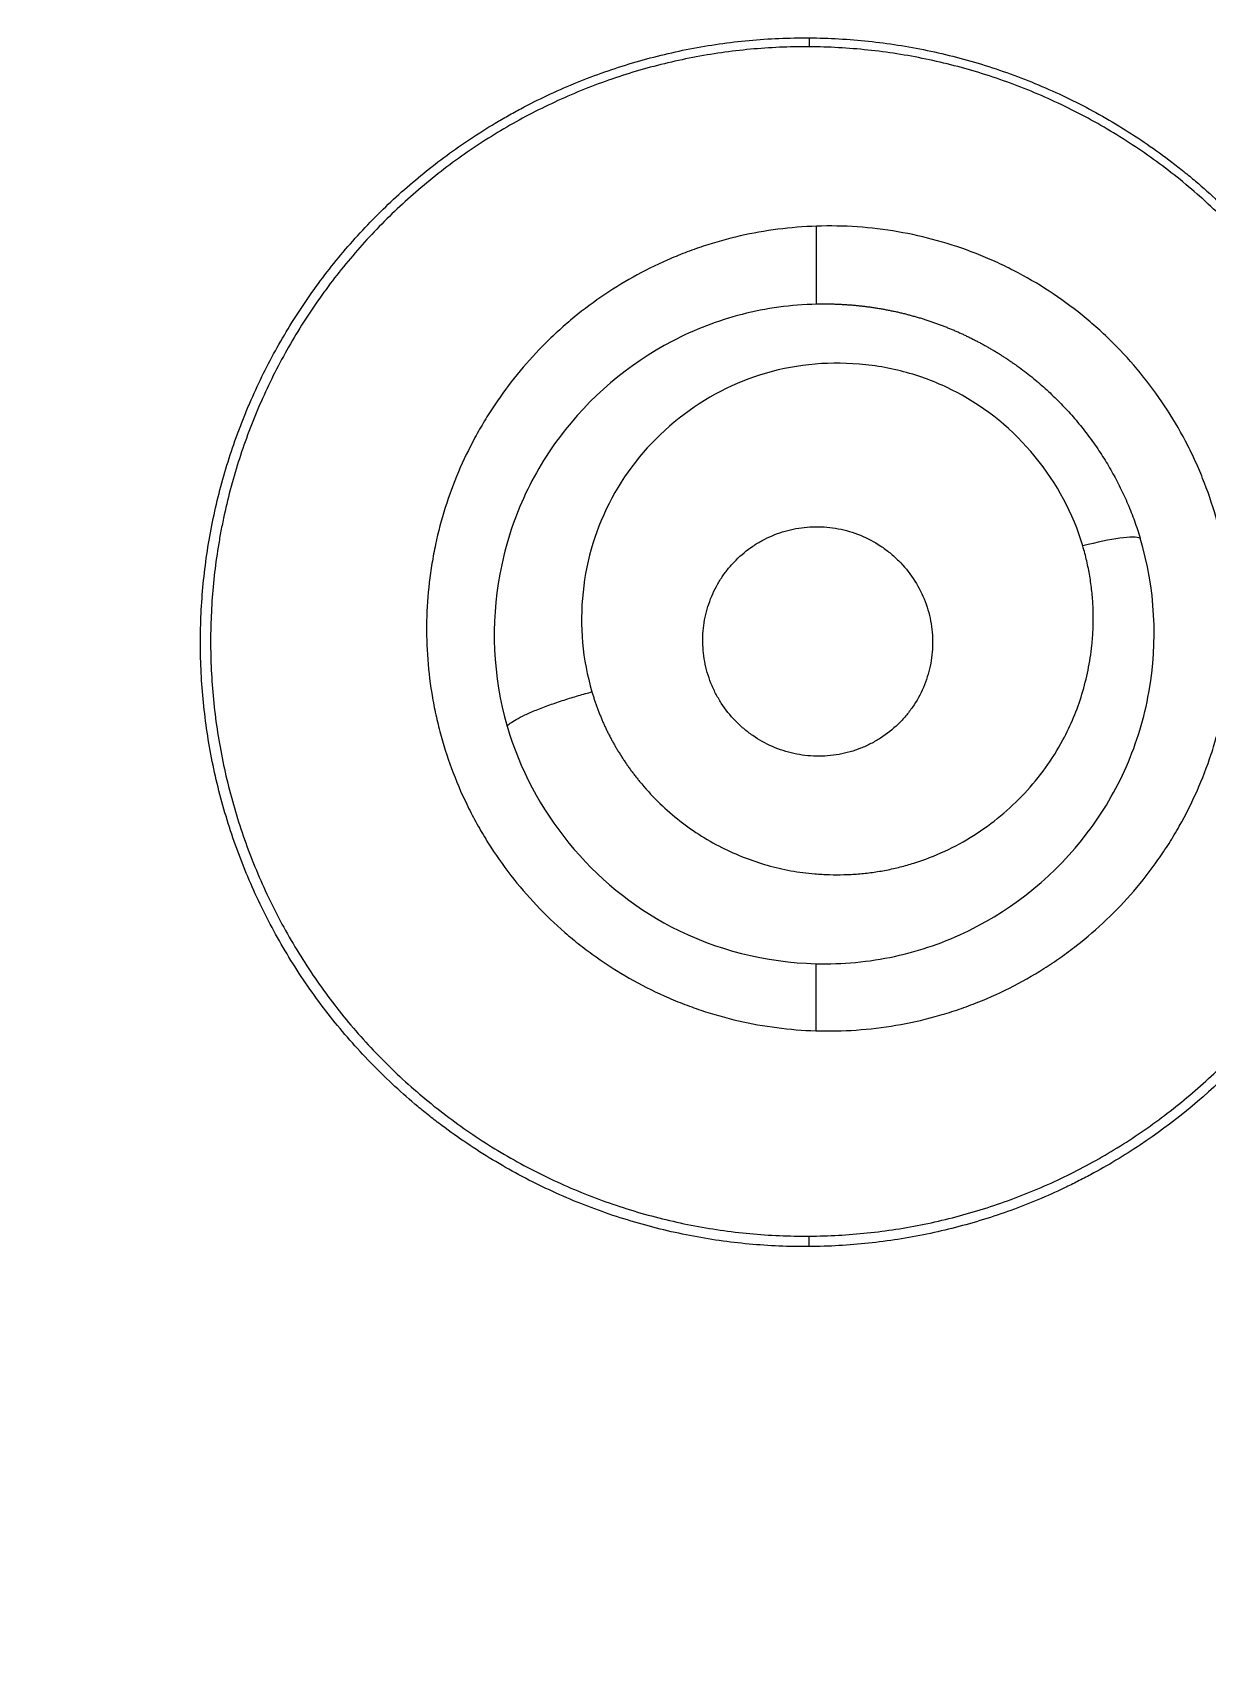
# Model space of a CAD drawing. Extents: x 541 to 1062, y 0 to 382.
# Drawn here: x 915.92 to 920.56, y 298.83 to 305.25 of the extents above; entities that cross this region are included whole.
import ezdxf

# ---------------------------------------------------------------- set-up
doc = ezdxf.new("R2010")
doc.units = 0
doc.header["$LTSCALE"] = 10
doc.header["$MEASUREMENT"] = 0
doc.header["$PDMODE"] = 3
doc.header["$PDSIZE"] = -10
doc.layers.get('0').update_dxf_attribs({"linetype": 'CONTINUOUS'})
doc.layers.get('DEFPOINTS').update_dxf_attribs({"linetype": 'CONTINUOUS'})
doc.layers.add('1', color=7, linetype='CONTINUOUS')
doc.styles.add('Daelim Dimension', font='')
doc.styles.get('Daelim Dimension').set_extended_font_data('NanumGothic')
doc.dimstyles.new('DEFAULT', dxfattribs={"dimscale": 2, "dimtxt": 2, "dimasz": 2, "dimexe": 0, "dimexo": 2, "dimgap": 1, "dimtad": 1, "dimdec": 1, "dimzin": 9, "dimdsep": 46, "dimtxsty": 'Daelim Dimension', "dimcen": 0.5, "dimclrd": 252, "dimclre": 252, "dimclrt": 3, "dimadec": 1, "dimazin": 0, "dimtfac": 1, "dimtdec": 1, "dimtix": 1, "dimtmove": 0, "dimatfit": 3, "dimfxl": 1, "dimtolj": 1, "dimtzin": 1, "dimlwd": 9, "dimlwe": 9, "dimarcsym": 0})

# ---------------------------------------------------------------- blocks, each defined once
blk = doc.blocks.new('*D10')
at = {"color": 5, "linetype": 'ByBlock', "lineweight": 9, "ltscale": 0.5, "transparency": 16777216}
for p, q in [((845.7003, 280.0728), (845.7003, 341.2206)), ((849.7003, 341.2206), (941.7003, 341.2206)), ((945.7003, 280.0745), (945.7003, 341.2206))]:
    blk.add_line(p, q, dxfattribs=at)
at = {"color": 5, "ltscale": 0.5, "transparency": 16777216}
for points in [[(849.7003, 341.8873), (849.7003, 340.5539), (845.7003, 341.2206)], [(941.7003, 341.8873), (941.7003, 340.5539), (945.7003, 341.2206)]]:
    blk.add_solid(points, dxfattribs=at)
at = {"layer": 'DEFPOINTS', "color": 0, "ltscale": 0.5, "transparency": 16777216}
for p in [(945.7003, 341.2206), (845.7003, 276.0728), (945.7003, 276.0745)]:
    blk.add_point(p, dxfattribs=at)
at = {"color": 7, "ltscale": 0.5, "transparency": 16777216, "insert": (895.7003, 346.2206), "char_height": 6, "attachment_point": 5, "style": 'Daelim Dimension'}
blk.add_mtext('\\A1;%%C100', dxfattribs=at)

msp = doc.modelspace()

# ---------------------------------------------------------------- linework, layer by layer
at = {"layer": '1', "color": 7, "linetype": 'Continuous', "lineweight": 13}
for p, q in [((918.9904, 305.2333), (918.9904, 305.1982)), ((919.0196, 304.1825), (919.0199, 304.4898)), ((919.0169, 301.5756), (919.0166, 301.3121)), ((918.9904, 300.4598), (918.9904, 300.501))]:
    msp.add_line(p, q, dxfattribs=at)
at = {"layer": '1', "color": 7, "linetype": 'Continuous', "lineweight": 18}
for radius, start, end in [(45.3527, 272.37375, 90), (41.78, 282.53337, 97.46663), (41.2, 272.64772, 90)]:
    msp.add_arc((895.7003, 276.0745), radius, start, end, dxfattribs=at)
at = {"layer": '1', "color": 7, "linetype": 'Continuous', "lineweight": 13}
for radius, start, end in [(26.1892, 270, 90), (25.8133, 0, 90), (24.8272, 0, 180)]:
    msp.add_arc((895.7003, 276.0745), radius, start, end, dxfattribs=at)
msp.add_ellipse((920.0171, 303.1665), major_axis=(0.2877, 0.0852), ratio=0.145294, start_param=0.176647, end_param=1.338738, dxfattribs=at)
at = {"layer": '1', "color": 7, "linetype": 'Continuous', "lineweight": 18}
for points, weights in [([(945.7003, 276.0745), (945.7003, 307.3351), (922.9618, 326.0745), (895.7003, 326.0745)], [0.718695432068, 0.639202599743, 0.732970789054, 1]), ([(928.1535, 243.6212), (962.1214, 277.5891), (943.7381, 321.9703), (895.7003, 321.9703)], [1, 0.588455621576, 0.588455621576, 1])]:
    msp.add_rational_spline(points, weights, degree=3, dxfattribs=at)
at = {"layer": '1', "color": 7, "linetype": 'Continuous', "lineweight": 13}
for points, knots in [([(895.7003, 318.4396), (898.4731, 318.4396), (901.2458, 318.1665), (906.6848, 317.0846), (909.351, 316.2759), (914.4744, 314.1537), (916.9316, 312.8403), (921.5426, 309.7593), (923.6963, 307.9918), (927.6176, 304.0705), (929.3851, 301.9168), (932.4661, 297.3058), (933.7795, 294.8486), (935.9017, 289.7252), (936.7104, 287.059), (937.7923, 281.62), (938.0654, 278.8473), (938.0654, 276.0745)], [0, 0, 0, 0, 0.125, 0.125, 0.25, 0.25, 0.375, 0.375, 0.5, 0.5, 0.625, 0.625, 0.75, 0.75, 0.875, 0.875, 1, 1, 1, 1]), ([(919.0196, 304.1815), (918.9201, 304.1793), (918.8212, 304.1659), (918.63, 304.1169), (918.5377, 304.0812), (918.2762, 303.9442), (918.0839, 303.7809), (917.9475, 303.575), (917.8979, 303.4896), (917.8755, 303.4454), (917.8163, 303.3092), (917.7289, 303.0224), (917.7406, 302.713), (917.7979, 302.515)], [0, 0, 0, 0, 0.125, 0.125, 0.25, 0.25, 0.5, 0.5625, 0.5625, 0.625, 0.625, 0.75, 1, 1, 1, 1]), ([(919.0196, 304.1825), (919.0253, 304.1826), (919.0367, 304.1828), (919.0538, 304.1829), (919.0708, 304.1827), (919.0877, 304.1824), (919.1047, 304.1818), (919.1215, 304.181), (919.1384, 304.18), (919.1551, 304.1788), (919.1718, 304.1773), (919.1885, 304.1757), (919.2051, 304.1738), (919.2216, 304.1717), (919.238, 304.1695), (919.2544, 304.167), (919.2707, 304.1643), (919.2869, 304.1615), (919.303, 304.1584), (919.3191, 304.1551), (919.335, 304.1517), (919.3509, 304.148), (919.3667, 304.1442), (919.3824, 304.1402), (919.398, 304.136), (919.4135, 304.1316), (919.4289, 304.1271), (919.4443, 304.1223), (919.4595, 304.1174), (919.4746, 304.1123), (919.4896, 304.1071), (919.5045, 304.1017), (919.5193, 304.0961), (919.534, 304.0903), (919.5485, 304.0844), (919.563, 304.0784), (919.5773, 304.0722), (919.5915, 304.0658), (919.6056, 304.0593), (919.6196, 304.0526), (919.6335, 304.0458), (919.6472, 304.0388), (919.6608, 304.0317), (919.6743, 304.0245), (919.6877, 304.0171), (919.7009, 304.0096), (919.714, 304.002), (919.727, 303.9942), (919.7398, 303.9863), (919.7526, 303.9783), (919.7651, 303.9702), (919.7776, 303.9619), (919.7899, 303.9535), (919.8021, 303.945), (919.8196, 303.9326), (919.8422, 303.9158), (919.8696, 303.8942), (919.8964, 303.8719), (919.9228, 303.8489), (919.9485, 303.8251), (919.9736, 303.8006), (919.998, 303.7754), (920.0218, 303.7495), (920.045, 303.723), (920.0674, 303.6958), (920.0891, 303.6679), (920.1101, 303.6395), (920.1304, 303.6104), (920.1498, 303.5808), (920.1685, 303.5506), (920.1863, 303.5199), (920.2034, 303.4887), (920.2196, 303.457), (920.2349, 303.4248), (920.2494, 303.3921), (920.263, 303.3591), (920.2756, 303.3256), (920.2874, 303.2918), (920.2945, 303.269), (920.2981, 303.2576)], [0, 0, 0, 0, 0.010161, 0.020295, 0.030401, 0.040479, 0.05053, 0.060552, 0.070547, 0.080514, 0.090454, 0.100365, 0.110248, 0.120104, 0.129932, 0.139731, 0.149503, 0.159247, 0.168963, 0.178651, 0.18831, 0.197942, 0.207546, 0.217121, 0.226669, 0.236188, 0.24568, 0.255143, 0.264578, 0.273985, 0.283364, 0.292714, 0.302037, 0.311332, 0.320598, 0.329836, 0.339046, 0.348228, 0.357382, 0.366507, 0.375605, 0.384674, 0.393715, 0.402728, 0.411713, 0.42067, 0.429598, 0.438499, 0.447372, 0.456216, 0.465033, 0.473821, 0.482581, 0.491314, 0.500018, 0.520486, 0.540985, 0.561515, 0.582076, 0.602668, 0.623291, 0.643946, 0.664633, 0.685351, 0.706101, 0.726883, 0.747697, 0.768543, 0.789422, 0.810332, 0.831276, 0.852252, 0.87326, 0.894301, 0.915375, 0.936482, 0.957622, 0.978794, 1, 1, 1, 1]), ([(897.61, 303.404), (897.8586, 303.3887), (898.1069, 303.3706), (898.6028, 303.3271), (898.8504, 303.3016), (899.5917, 303.2121), (900.0841, 303.1356), (901.0639, 302.9545), (901.5514, 302.8499), (902.5202, 302.6167), (903.0016, 302.4881), (903.9567, 302.2051), (904.4304, 302.0506), (905.3686, 301.7157), (905.833, 301.5353), (907.2106, 300.9561), (908.1078, 300.5196), (909.414, 299.7937), (909.8428, 299.5399), (910.6858, 299.0092), (911.1001, 298.7323), (911.9129, 298.1565), (912.3114, 297.8575), (913.092, 297.2387), (913.4741, 296.9188), (914.2207, 296.2591), (914.5851, 295.9193), (915.1171, 295.3947), (915.292, 295.2174), (915.6362, 294.8575), (915.8056, 294.675), (916.1387, 294.3047), (916.3024, 294.117), (916.6243, 293.737), (916.7824, 293.5447), (917.0937, 293.156), (917.2469, 292.9597), (917.5516, 292.5657), (917.7029, 292.368), (917.8535, 292.1698)], [0, 0, 0, 0, 0.03125, 0.03125, 0.0625, 0.0625, 0.125, 0.125, 0.1875, 0.1875, 0.25, 0.25, 0.3125, 0.3125, 0.375, 0.375, 0.5, 0.5, 0.5625, 0.5625, 0.625, 0.625, 0.6875, 0.6875, 0.75, 0.75, 0.8125, 0.8125, 0.84375, 0.84375, 0.875, 0.875, 0.90625, 0.90625, 0.9375, 0.9375, 0.96875, 0.96875, 1, 1, 1, 1]), ([(919.0169, 301.5771), (919.1219, 301.5744), (919.2268, 301.584), (919.3792, 301.6168), (919.4292, 301.6309), (919.5268, 301.6649), (919.7646, 301.7645), (920.0062, 301.9643), (920.1484, 302.1761), (920.2002, 302.2641), (920.2234, 302.3097), (920.2847, 302.4499), (920.3736, 302.7444), (920.3581, 303.0589), (920.2981, 303.2576)], [0, 0, 0, 0, 0.125, 0.125, 0.1875, 0.1875, 0.25, 0.5, 0.5625, 0.5625, 0.625, 0.625, 0.75, 1, 1, 1, 1]), ([(917.7979, 302.515), (917.8002, 302.5184), (917.8042, 302.5223), (917.8158, 302.5312), (917.8236, 302.5362), (917.843, 302.5472), (917.8546, 302.5531), (917.8815, 302.5656), (917.8967, 302.5722), (917.9297, 302.5856), (917.9475, 302.5923), (917.9844, 302.6056), (918.0035, 302.6121), (918.0418, 302.6245), (918.0609, 302.6303), (918.098, 302.6411), (918.116, 302.6461), (918.133, 302.6506)], [0, 0, 0, 0, 0.125, 0.125, 0.25, 0.25, 0.375, 0.375, 0.5, 0.5, 0.625, 0.625, 0.75, 0.75, 0.875, 0.875, 1, 1, 1, 1]), ([(917.7979, 302.515), (917.8954, 302.1784), (918.1357, 301.8851), (918.6222, 301.6309), (918.8197, 301.5823), (919.0169, 301.5771)], [0, 0, 0, 0, 0.636726, 0.636726, 1, 1, 1, 1])]:
    msp.add_open_spline(points, degree=3, knots=knots, dxfattribs=at)
at = {"layer": '1', "color": 7, "linetype": 'Continuous', "lineweight": 18}
for points, knots in [([(896.2016, 316.8972), (897.7837, 316.8673), (899.3634, 316.7452), (902.4968, 316.3184), (904.0504, 316.0137), (907.1104, 315.2263), (908.6168, 314.7435), (911.5622, 313.6068), (913.0012, 312.9528), (915.7921, 311.4828), (917.1442, 310.6668), (919.7432, 308.884), (920.9902, 307.9173), (923.3624, 305.8465), (924.4876, 304.7424), (926.6014, 302.4122), (927.5898, 301.1861), (928.5034, 299.9073)], [0, 0, 0, 0, 0.125, 0.125, 0.25, 0.25, 0.375, 0.375, 0.5, 0.5, 0.625, 0.625, 0.75, 0.75, 0.875, 0.875, 1, 1, 1, 1]), ([(896.199, 316.7363), (899.3628, 316.6924), (902.5336, 316.2697), (908.6069, 314.7336), (911.5332, 313.6238), (917.1567, 310.695), (919.7456, 308.9309), (923.2982, 305.8564), (924.429, 304.7576), (926.0354, 303.0045), (926.5543, 302.4062), (927.3098, 301.4892), (927.5576, 301.1802), (928.0402, 300.5512), (928.2822, 300.2362), (928.5032, 299.9072)], [0, 0, 0, 0, 0.25, 0.25, 0.5, 0.5, 0.75, 0.75, 0.875, 0.875, 0.9375, 0.9375, 0.96875, 0.96875, 1, 1, 1, 1]), ([(918.9904, 300.4598), (918.9109, 300.4592), (918.7529, 300.466), (918.5967, 300.4883), (918.4414, 300.5184), (918.3642, 300.5374), (918.249, 300.572), (918.2106, 300.5845), (918.135, 300.6115), (918.0976, 300.6259), (917.9868, 300.6717), (917.8426, 300.7401), (917.7056, 300.8227), (917.6056, 300.8901), (917.5728, 300.9135), (917.5242, 300.95), (917.5081, 300.9624), (917.4764, 300.9875), (917.3981, 301.0511), (917.2656, 301.1735), (917.1596, 301.2932), (917.0845, 301.387), (917.0602, 301.419), (917.0132, 301.4844), (916.9903, 301.5178), (916.9248, 301.6192), (916.885, 301.6884), (916.8126, 301.83), (916.78, 301.9023), (916.7366, 302.013), (916.7231, 302.0503), (916.6978, 302.1257), (916.6861, 302.1638), (916.6538, 302.2791), (916.6363, 302.3562), (916.6091, 302.5111), (916.5897, 302.6664), (916.5856, 302.8228), (916.5883, 302.9405), (916.5901, 302.9798), (916.5958, 303.0579), (916.5996, 303.0967), (916.6137, 303.2124), (916.6399, 303.3648), (916.6805, 303.5135), (916.7164, 303.6236), (916.7293, 303.6601), (916.75, 303.7144), (916.7572, 303.7325), (916.7719, 303.7684), (916.8096, 303.8575), (916.8865, 304.0121), (917.0077, 304.2066), (917.1008, 304.3284), (917.1755, 304.4167), (917.2012, 304.4457), (917.2537, 304.502), (917.2806, 304.5295), (917.3629, 304.6097), (917.4773, 304.7109), (917.6011, 304.8008), (917.6974, 304.864), (917.7465, 304.8945), (917.7969, 304.9233), (917.8308, 304.9422), (917.848, 304.9514), (917.9339, 304.9965), (918.0741, 305.0615), (918.2923, 305.138), (918.443, 305.175), (918.558, 305.1973), (918.5967, 305.2038), (918.6748, 305.215), (918.714, 305.2196), (918.8319, 305.2305), (918.9109, 305.2339), (918.9904, 305.2333)], [0, 0, 0, 0, 0.03125, 0.0625, 0.0625, 0.09375, 0.09375, 0.109375, 0.109375, 0.125, 0.125, 0.15625, 0.1875, 0.1875, 0.203125, 0.203125, 0.210938, 0.210938, 0.21875, 0.25, 0.28125, 0.28125, 0.296875, 0.296875, 0.3125, 0.3125, 0.34375, 0.34375, 0.375, 0.375, 0.390625, 0.390625, 0.40625, 0.40625, 0.4375, 0.4375, 0.46875, 0.5, 0.5, 0.515625, 0.515625, 0.53125, 0.53125, 0.5625, 0.59375, 0.59375, 0.609375, 0.609375, 0.617188, 0.617188, 0.625, 0.65625, 0.6875, 0.71875, 0.71875, 0.734375, 0.734375, 0.75, 0.75, 0.78125, 0.8125, 0.8125, 0.828125, 0.835938, 0.835938, 0.84375, 0.84375, 0.875, 0.90625, 0.9375, 0.9375, 0.953125, 0.953125, 0.96875, 0.96875, 1, 1, 1, 1]), ([(918.9904, 305.1982), (918.9123, 305.1987), (918.835, 305.1953), (918.6818, 305.1811), (918.5303, 305.1594), (918.3816, 305.1232), (918.2713, 305.0905), (918.2347, 305.0787), (918.1619, 305.0531), (918.126, 305.0395), (918.0197, 304.9963), (917.8818, 304.9322), (917.7513, 304.8553), (917.6562, 304.793), (917.6249, 304.7714), (917.5634, 304.7266), (917.533, 304.7034), (917.4436, 304.6315), (917.3301, 304.5306), (917.1762, 304.3647), (917.0845, 304.2445), (917.0198, 304.1507), (916.999, 304.1188), (916.9587, 304.0538), (916.9394, 304.0208), (916.8841, 303.921), (916.8172, 303.785), (916.737, 303.5725), (916.6972, 303.4252), (916.6767, 303.3312), (916.6728, 303.3123), (916.6655, 303.2745), (916.6553, 303.2177), (916.6472, 303.1607), (916.6339, 303.0467), (916.6236, 302.8943), (916.6281, 302.7409), (916.6372, 302.6256), (916.6412, 302.587), (916.6512, 302.5099), (916.6572, 302.4712), (916.6779, 302.3563), (916.713, 302.2052), (916.7627, 302.0585), (916.8198, 301.9141), (916.852, 301.843), (916.9061, 301.738), (916.9252, 301.7033), (916.9647, 301.6353), (916.9853, 301.6019), (917.0493, 301.5034), (917.1409, 301.3769), (917.2449, 301.2597), (917.3277, 301.1755), (917.3561, 301.148), (917.4145, 301.0943), (917.4443, 301.0682), (917.5353, 300.9926), (917.6609, 300.8986), (917.7948, 300.8177), (917.8984, 300.7621), (917.9335, 300.7443), (918.0047, 300.7106), (918.0409, 300.6945), (918.1502, 300.6493), (918.2976, 300.5968), (918.5239, 300.5408), (918.6782, 300.5185), (918.8341, 300.5039), (918.9123, 300.5005), (918.9904, 300.501)], [0, 0, 0, 0, 0.03125, 0.03125, 0.0625, 0.09375, 0.09375, 0.109375, 0.109375, 0.125, 0.125, 0.15625, 0.1875, 0.1875, 0.203125, 0.203125, 0.21875, 0.21875, 0.25, 0.28125, 0.3125, 0.3125, 0.328125, 0.328125, 0.34375, 0.34375, 0.375, 0.40625, 0.4375, 0.4375, 0.445313, 0.445313, 0.453125, 0.46875, 0.46875, 0.5, 0.53125, 0.53125, 0.546875, 0.546875, 0.5625, 0.5625, 0.59375, 0.625, 0.625, 0.65625, 0.65625, 0.671875, 0.671875, 0.6875, 0.6875, 0.71875, 0.75, 0.75, 0.765625, 0.765625, 0.78125, 0.78125, 0.8125, 0.84375, 0.84375, 0.859375, 0.859375, 0.875, 0.875, 0.90625, 0.9375, 0.96875, 0.96875, 1, 1, 1, 1]), ([(918.9904, 305.2333), (919.0692, 305.2328), (919.2257, 305.2239), (919.3803, 305.1998), (919.534, 305.168), (919.6103, 305.1482), (919.724, 305.1127), (919.7618, 305.0998), (919.8366, 305.0722), (919.8735, 305.0575), (919.9829, 305.0108), (920.1251, 304.9416), (920.2601, 304.8584), (920.3586, 304.7907), (920.3909, 304.7672), (920.4387, 304.7307), (920.4546, 304.7183), (920.4858, 304.6931), (920.563, 304.6293), (920.6935, 304.5069), (920.7978, 304.3875), (920.8715, 304.294), (920.9073, 304.2463), (920.9414, 304.197), (920.9638, 304.1639), (920.9748, 304.1471), (921.0285, 304.0629), (921.0677, 303.994), (921.1388, 303.8533), (921.2027, 303.7096), (921.2523, 303.5602), (921.2787, 303.4649), (921.2837, 303.4458), (921.2933, 303.4075), (921.3069, 303.3501), (921.3183, 303.2925), (921.3383, 303.1773), (921.3573, 303.0233), (921.3612, 302.8684), (921.3589, 302.7714), (921.3582, 302.752), (921.3564, 302.7131), (921.3552, 302.6937), (921.351, 302.6355), (921.3473, 302.597), (921.3333, 302.4822), (921.3075, 302.3312), (921.2675, 302.1839), (921.2322, 302.0749), (921.2195, 302.0388), (921.1924, 301.9671), (921.1779, 301.9314), (921.1321, 301.8259), (921.0648, 301.6893), (920.9456, 301.4962), (920.8542, 301.3753), (920.7931, 301.3022), (920.7807, 301.2877), (920.7556, 301.259), (920.7172, 301.2162), (920.6775, 301.1751), (920.5422, 301.0415), (920.425, 300.9459), (920.2355, 300.8194), (920.1701, 300.7801), (920.0853, 300.7346), (920.0682, 300.7257), (920.0339, 300.7083), (919.9821, 300.6829), (919.9297, 300.6594), (919.8238, 300.6151), (919.6802, 300.563), (919.5315, 300.5247), (919.4181, 300.5013), (919.38, 300.4943), (919.3031, 300.4823), (919.2643, 300.4772), (919.1474, 300.4648), (919.0691, 300.4604), (918.9904, 300.4598)], [0, 0, 0, 0, 0.03125, 0.0625, 0.0625, 0.09375, 0.09375, 0.109375, 0.109375, 0.125, 0.125, 0.15625, 0.1875, 0.1875, 0.203125, 0.203125, 0.210937, 0.210937, 0.21875, 0.25, 0.28125, 0.28125, 0.296875, 0.304687, 0.304687, 0.3125, 0.3125, 0.34375, 0.34375, 0.375, 0.40625, 0.40625, 0.414062, 0.414062, 0.421875, 0.4375, 0.4375, 0.46875, 0.5, 0.5, 0.507812, 0.507812, 0.515625, 0.515625, 0.53125, 0.53125, 0.5625, 0.59375, 0.59375, 0.609375, 0.609375, 0.625, 0.625, 0.65625, 0.6875, 0.71875, 0.71875, 0.726562, 0.726562, 0.734375, 0.75, 0.75, 0.8125, 0.8125, 0.84375, 0.84375, 0.851563, 0.851563, 0.859375, 0.875, 0.875, 0.90625, 0.9375, 0.9375, 0.953125, 0.953125, 0.96875, 0.96875, 1, 1, 1, 1]), ([(918.9904, 300.501), (919.0678, 300.5014), (919.1445, 300.5058), (919.2962, 300.5217), (919.4463, 300.5448), (919.5933, 300.5824), (919.7024, 300.6159), (919.7386, 300.628), (919.8105, 300.654), (919.8461, 300.6679), (919.9511, 300.7118), (920.0874, 300.7767), (920.2807, 300.8926), (920.4021, 300.9823), (920.4903, 301.0543), (920.519, 301.0789), (920.575, 301.1294), (920.6024, 301.1552), (920.7356, 301.2873), (920.8314, 301.4023), (920.9374, 301.5578), (920.9579, 301.5895), (920.9876, 301.6379), (920.9973, 301.6542), (921.0163, 301.687), (921.0628, 301.7694), (921.137, 301.9216), (921.2158, 302.1326), (921.255, 302.2787), (921.2792, 302.3903), (921.2863, 302.428), (921.2988, 302.5033), (921.3041, 302.541), (921.3173, 302.6543), (921.3274, 302.8056), (921.3229, 302.9576), (921.314, 303.0718), (921.3081, 303.129), (921.3, 303.1864), (921.2941, 303.2246), (921.291, 303.2437), (921.2739, 303.339), (921.2394, 303.4891), (921.166, 303.7075), (921.1026, 303.8486), (921.0583, 303.9353), (921.0492, 303.9525), (921.0306, 303.9869), (921.021, 304.004), (920.9917, 304.0549), (920.9714, 304.0882), (920.9082, 304.1864), (920.8179, 304.3125), (920.7155, 304.4291), (920.634, 304.5131), (920.6061, 304.5404), (920.5488, 304.594), (920.5192, 304.6201), (920.4293, 304.696), (920.3052, 304.7903), (920.1069, 304.9122), (919.9666, 304.9804), (919.8222, 305.0418), (919.7491, 305.0686), (919.6014, 305.1147), (919.4521, 305.1533), (919.2996, 305.1771), (919.1841, 305.1893), (919.1453, 305.1924), (919.0679, 305.1968), (919.0291, 305.198), (918.9904, 305.1982)], [0, 0, 0, 0, 0.03125, 0.03125, 0.0625, 0.09375, 0.09375, 0.109375, 0.109375, 0.125, 0.125, 0.15625, 0.1875, 0.21875, 0.21875, 0.234375, 0.234375, 0.25, 0.25, 0.3125, 0.3125, 0.328125, 0.328125, 0.335937, 0.335937, 0.34375, 0.375, 0.40625, 0.4375, 0.4375, 0.453125, 0.453125, 0.46875, 0.46875, 0.5, 0.53125, 0.53125, 0.546875, 0.554687, 0.554687, 0.5625, 0.5625, 0.59375, 0.625, 0.65625, 0.65625, 0.664062, 0.664062, 0.671875, 0.671875, 0.6875, 0.6875, 0.71875, 0.75, 0.75, 0.765625, 0.765625, 0.78125, 0.78125, 0.8125, 0.84375, 0.875, 0.875, 0.90625, 0.90625, 0.9375, 0.96875, 0.96875, 0.984375, 0.984375, 1, 1, 1, 1]), ([(919.0199, 304.4898), (918.917, 304.4864), (918.8164, 304.4733), (918.6688, 304.4397), (918.6202, 304.4261), (918.5482, 304.4023), (918.5243, 304.3938), (918.4769, 304.3755), (918.4534, 304.3658), (918.3377, 304.3149), (918.2503, 304.266), (918.1268, 304.1808), (918.0869, 304.1504), (918.029, 304.1018), (918.01, 304.085), (917.9731, 304.0509), (917.9551, 304.0335), (917.8673, 303.9444), (917.8044, 303.8672), (917.7348, 303.7632), (917.7214, 303.742), (917.6954, 303.6989), (917.6828, 303.6769), (917.6469, 303.6103), (917.6252, 303.5651), (917.5666, 303.4268), (917.5364, 303.3313), (917.5099, 303.2077), (917.5052, 303.1828), (917.4969, 303.1324), (917.4933, 303.1072), (917.4846, 303.0315), (917.4811, 302.9811), (917.4781, 302.8295), (917.4857, 302.7282), (917.5077, 302.6014), (917.5128, 302.576), (917.5241, 302.5257), (917.5303, 302.5008), (917.5508, 302.4266), (917.5828, 302.3294), (917.6241, 302.2353), (917.6587, 302.166), (917.6708, 302.1431), (917.6963, 302.0978), (917.7097, 302.0753), (917.779, 301.9651), (917.8424, 301.8835), (917.949, 301.7706), (917.9865, 301.7346), (918.0457, 301.6832), (918.066, 301.6664), (918.107, 301.6342), (918.1278, 301.6187), (918.2336, 301.5437), (918.3233, 301.4924), (918.4418, 301.4393), (918.4659, 301.4293), (918.5145, 301.4103), (918.5389, 301.4015), (918.6125, 301.3769), (918.662, 301.363), (918.8118, 301.3286), (918.9134, 301.3154), (919.0166, 301.3121)], [0, 0, 0, 0, 0.0625, 0.0625, 0.09375, 0.09375, 0.109375, 0.109375, 0.125, 0.125, 0.1875, 0.1875, 0.21875, 0.21875, 0.234375, 0.234375, 0.25, 0.25, 0.3125, 0.3125, 0.328125, 0.328125, 0.34375, 0.34375, 0.375, 0.375, 0.4375, 0.4375, 0.453125, 0.453125, 0.46875, 0.46875, 0.5, 0.5, 0.5625, 0.5625, 0.578125, 0.578125, 0.59375, 0.59375, 0.625, 0.65625, 0.65625, 0.671875, 0.671875, 0.6875, 0.6875, 0.75, 0.75, 0.78125, 0.78125, 0.796875, 0.796875, 0.8125, 0.8125, 0.875, 0.875, 0.890625, 0.890625, 0.90625, 0.90625, 0.9375, 0.9375, 1, 1, 1, 1]), ([(919.0166, 301.3121), (919.1241, 301.3087), (919.2297, 301.3161), (919.3854, 301.3426), (919.4368, 301.3539), (919.5133, 301.3749), (919.5387, 301.3826), (919.5891, 301.3991), (919.6139, 301.408), (919.7366, 301.4553), (919.8298, 301.5022), (919.9401, 301.572), (919.9619, 301.5866), (920.0048, 301.6168), (920.0259, 301.6325), (920.088, 301.681), (920.1275, 301.7151), (920.2403, 301.8226), (920.3081, 301.9012), (920.3834, 302.0082), (920.398, 302.0301), (920.4261, 302.0745), (920.4395, 302.0969), (920.4781, 302.165), (920.5248, 302.258), (920.5622, 302.3552), (920.5868, 302.4297), (920.5944, 302.4548), (920.6084, 302.5055), (920.6148, 302.5312), (920.6435, 302.6603), (920.656, 302.7646), (920.6593, 302.9224), (920.6578, 302.9752), (920.6515, 303.0548), (920.6488, 303.0815), (920.6418, 303.1346), (920.6377, 303.161), (920.6139, 303.2922), (920.5845, 303.3944), (920.5347, 303.5186), (920.5241, 303.5433), (920.5015, 303.5923), (920.4895, 303.6167), (920.4518, 303.6887), (920.4243, 303.7351), (920.3354, 303.8694), (920.2673, 303.9527), (920.1706, 304.0487), (920.1508, 304.0675), (920.1103, 304.1037), (920.0897, 304.1212), (920.0267, 304.1721), (919.9396, 304.2354), (919.8463, 304.2897), (919.7741, 304.3269), (919.7495, 304.3387), (919.7, 304.3611), (919.6751, 304.3716), (919.5497, 304.4207), (919.4466, 304.4493), (919.2881, 304.4766), (919.2343, 304.4831), (919.1272, 304.4905), (919.0736, 304.4915), (919.0199, 304.4898)], [0, 0, 0, 0, 0.0625, 0.0625, 0.09375, 0.09375, 0.109375, 0.109375, 0.125, 0.125, 0.1875, 0.1875, 0.203125, 0.203125, 0.21875, 0.21875, 0.25, 0.25, 0.3125, 0.3125, 0.328125, 0.328125, 0.34375, 0.34375, 0.375, 0.40625, 0.40625, 0.421875, 0.421875, 0.4375, 0.4375, 0.5, 0.5, 0.53125, 0.53125, 0.546875, 0.546875, 0.5625, 0.5625, 0.625, 0.625, 0.640625, 0.640625, 0.65625, 0.65625, 0.6875, 0.6875, 0.75, 0.75, 0.765625, 0.765625, 0.78125, 0.78125, 0.8125, 0.84375, 0.84375, 0.859375, 0.859375, 0.875, 0.875, 0.9375, 0.9375, 0.96875, 0.96875, 1, 1, 1, 1]), ([(920.0712, 303.2267), (920.0331, 303.3553), (919.9708, 303.4723), (919.7955, 303.6864), (919.6912, 303.7716), (919.5131, 303.8651), (919.4515, 303.8899), (919.3237, 303.9268), (919.2563, 303.9391), (919.0542, 303.9563), (918.9226, 303.9417), (918.6738, 303.863), (918.56, 303.8004), (918.3553, 303.6305), (918.2737, 303.5313), (918.1497, 303.3003), (918.1118, 303.1782), (918.0833, 302.9098), (918.0951, 302.7787), (918.133, 302.6506)], [0, 0, 0, 0, 0.125, 0.125, 0.25, 0.25, 0.3125, 0.3125, 0.375, 0.375, 0.5, 0.5, 0.625, 0.625, 0.75, 0.75, 0.875, 0.875, 1, 1, 1, 1]), ([(919.0185, 302.3964), (918.9887, 302.397), (918.9595, 302.4005), (918.9162, 302.41), (918.9019, 302.4139), (918.8735, 302.4231), (918.8594, 302.4285), (918.8184, 302.4464), (918.7924, 302.4608), (918.7556, 302.4864), (918.7436, 302.4956), (918.7207, 302.515), (918.7098, 302.5253), (918.6787, 302.5574), (918.6601, 302.5807), (918.6357, 302.6185), (918.6282, 302.6315), (918.6145, 302.658), (918.6023, 302.6849), (918.5927, 302.7129), (918.5844, 302.7414), (918.581, 302.756), (918.5729, 302.7995), (918.5704, 302.8287), (918.5708, 302.8726), (918.5717, 302.8873), (918.5748, 302.9165), (918.5771, 302.9309), (918.5859, 302.9735), (918.5945, 303.0012), (918.6114, 303.0414), (918.6177, 303.0546), (918.6315, 303.08), (918.6464, 303.1047), (918.6635, 303.1277), (918.6818, 303.15), (918.6915, 303.1608), (918.7224, 303.1916), (918.7446, 303.2099), (918.7804, 303.234), (918.7928, 303.2415), (918.8183, 303.2554), (918.8315, 303.2617), (918.8718, 303.2787), (918.8994, 303.2873), (918.9422, 303.2963), (918.9567, 303.2986), (918.9861, 303.3018), (919.0009, 303.3027), (919.0157, 303.3028)], [0, 0, 0, 0, 0.0625, 0.0625, 0.09375, 0.09375, 0.125, 0.125, 0.1875, 0.1875, 0.21875, 0.21875, 0.25, 0.25, 0.3125, 0.3125, 0.34375, 0.34375, 0.375, 0.40625, 0.40625, 0.4375, 0.4375, 0.5, 0.5, 0.53125, 0.53125, 0.5625, 0.5625, 0.625, 0.625, 0.65625, 0.65625, 0.6875, 0.71875, 0.71875, 0.75, 0.75, 0.8125, 0.8125, 0.84375, 0.84375, 0.875, 0.875, 0.9375, 0.9375, 0.96875, 0.96875, 1, 1, 1, 1]), ([(919.0157, 303.3028), (919.046, 303.3031), (919.076, 303.3005), (919.1204, 303.292), (919.1351, 303.2885), (919.1643, 303.2799), (919.1788, 303.2748), (919.2211, 303.2575), (919.2479, 303.2434), (919.286, 303.2181), (919.2984, 303.2089), (919.3222, 303.1895), (919.3335, 303.1792), (919.3657, 303.147), (919.385, 303.1234), (919.419, 303.0723), (919.4331, 303.0455), (919.4502, 303.0035), (919.4553, 302.9892), (919.4639, 302.9601), (919.4675, 302.9453), (919.4759, 302.901), (919.4785, 302.8712), (919.4781, 302.8263), (919.4772, 302.8112), (919.4739, 302.7815), (919.4692, 302.7522), (919.4617, 302.7236), (919.4528, 302.6954), (919.4476, 302.6815), (919.43, 302.6404), (919.4157, 302.6147), (919.3907, 302.5785), (919.3818, 302.5668), (919.3627, 302.5442), (919.3526, 302.5333), (919.3208, 302.5025), (919.2978, 302.4843), (919.2607, 302.4603), (919.2479, 302.4528), (919.2213, 302.4392), (919.2078, 302.4331), (919.1665, 302.4168), (919.138, 302.4087), (919.0939, 302.4008), (919.0788, 302.3988), (919.0488, 302.3965), (919.0337, 302.396), (919.0185, 302.3964)], [0, 0, 0, 0, 0.0625, 0.0625, 0.09375, 0.09375, 0.125, 0.125, 0.1875, 0.1875, 0.21875, 0.21875, 0.25, 0.25, 0.3125, 0.3125, 0.375, 0.375, 0.40625, 0.40625, 0.4375, 0.4375, 0.5, 0.5, 0.53125, 0.53125, 0.5625, 0.59375, 0.59375, 0.625, 0.625, 0.6875, 0.6875, 0.71875, 0.71875, 0.75, 0.75, 0.8125, 0.8125, 0.84375, 0.84375, 0.875, 0.875, 0.9375, 0.9375, 0.96875, 0.96875, 1, 1, 1, 1]), ([(918.133, 302.6506), (918.1345, 302.6456), (918.1374, 302.6357), (918.1421, 302.621), (918.147, 302.6063), (918.1522, 302.5918), (918.1575, 302.5773), (918.1631, 302.563), (918.1689, 302.5487), (918.1749, 302.5346), (918.1811, 302.5206), (918.1876, 302.5066), (918.1943, 302.4928), (918.2012, 302.479), (918.2083, 302.4654), (918.2156, 302.4518), (918.2232, 302.4384), (918.231, 302.425), (918.239, 302.4118), (918.2472, 302.3986), (918.2556, 302.3856), (918.2643, 302.3726), (918.2732, 302.3597), (918.2823, 302.347), (918.2916, 302.3343), (918.3012, 302.3218), (918.311, 302.3093), (918.3398, 302.2737), (918.3906, 302.2177), (918.4689, 302.1477), (918.5539, 302.0865), (918.6428, 302.0359), (918.7337, 301.9952), (918.825, 301.9644), (918.9183, 301.9428), (919.0006, 301.9321), (919.0706, 301.9283), (919.1278, 301.9282), (919.1844, 301.9312), (919.2404, 301.9372), (919.2959, 301.9464), (919.3507, 301.9587), (919.4287, 301.9807), (919.5274, 302.0187), (919.6422, 302.0814), (919.7482, 302.1585), (919.8437, 302.2481), (919.9266, 302.349), (919.9897, 302.4505), (920.0365, 302.5486), (920.0697, 302.6407), (920.0938, 302.736), (920.1052, 302.8114), (920.11, 302.865), (920.1119, 302.8957), (920.1128, 302.9264), (920.1128, 302.957), (920.1119, 302.9874), (920.1101, 303.0177), (920.1073, 303.0479), (920.1036, 303.078), (920.099, 303.108), (920.0935, 303.1379), (920.087, 303.1676), (920.0797, 303.1973), (920.074, 303.2169), (920.0712, 303.2267)], [0, 0, 0, 0, 0.004844, 0.009676, 0.014498, 0.019311, 0.024115, 0.028913, 0.033705, 0.038493, 0.043278, 0.04806, 0.052843, 0.057626, 0.06241, 0.067198, 0.071991, 0.076788, 0.081593, 0.086406, 0.091228, 0.096061, 0.100905, 0.105763, 0.110634, 0.115521, 0.120424, 0.125345, 0.158126, 0.190427, 0.222628, 0.255114, 0.285342, 0.315167, 0.344883, 0.374786, 0.392899, 0.410838, 0.428657, 0.446408, 0.464147, 0.481928, 0.499805, 0.541215, 0.582635, 0.624735, 0.666756, 0.708276, 0.749949, 0.781302, 0.812421, 0.843594, 0.875103, 0.884925, 0.894678, 0.904373, 0.914017, 0.923619, 0.933188, 0.942733, 0.952263, 0.961786, 0.971313, 0.980851, 0.990411, 1, 1, 1, 1]), ([(917.8535, 292.1698), (917.2228, 292.9189), (916.6221, 293.7021), (915.2733, 295.1386), (914.5558, 295.8158), (912.3046, 297.7367), (910.6639, 298.8607), (905.4426, 301.6646), (901.5386, 302.7829), (897.5698, 303.0309)], [0, 0, 0, 0, 0.125, 0.125, 0.25, 0.25, 0.5, 0.5, 1, 1, 1, 1]), ([(917.8535, 292.1698), (917.8426, 292.181), (917.8207, 292.2036), (917.7876, 292.2381), (917.754, 292.2734), (917.72, 292.3094), (917.6856, 292.3463), (917.6508, 292.3839), (917.6155, 292.4223), (917.5797, 292.4615), (917.5436, 292.5014), (917.5069, 292.5421), (917.4699, 292.5837), (917.4324, 292.6259), (917.3945, 292.669), (917.3403, 292.7309), (917.2628, 292.8207), (917.1548, 292.9472), (917.0242, 293.1013), (916.8971, 293.2523), (916.7832, 293.3879), (916.6923, 293.4955), (916.609, 293.5938), (916.5333, 293.6827), (916.4651, 293.7621), (916.3871, 293.8521), (916.2978, 293.9537), (916.1953, 294.068), (916.0959, 294.1767), (915.9996, 294.2796), (915.9164, 294.3663), (915.8455, 294.4388), (915.7859, 294.4992), (915.726, 294.5597), (915.6656, 294.6201), (915.6048, 294.6805), (915.5435, 294.7409), (915.4819, 294.8012), (915.4198, 294.8615), (915.3572, 294.9218), (915.2943, 294.9821), (915.2309, 295.0423), (915.1671, 295.1025), (915.1029, 295.1627), (915.0382, 295.2229), (914.9732, 295.283), (914.9077, 295.3432), (914.8417, 295.4033), (914.7754, 295.4633), (914.7086, 295.5234), (914.6414, 295.5834), (914.5737, 295.6434), (914.5057, 295.7034), (914.4372, 295.7634), (914.3683, 295.8233), (914.2989, 295.8833), (914.2291, 295.9432), (914.1589, 296.0031), (914.0883, 296.0629), (914.0173, 296.1228), (913.9458, 296.1826), (913.8739, 296.2425), (913.8015, 296.3023), (913.6141, 296.4563), (913.3095, 296.7012), (912.8837, 297.0305), (912.4529, 297.3509), (912.0171, 297.6623), (911.5763, 297.9648), (911.1303, 298.2585), (910.6791, 298.5433), (910.2226, 298.8194), (909.7608, 299.0867), (909.2935, 299.3454), (908.5459, 299.7408), (907.5045, 300.2448), (906.1507, 300.8135), (904.7658, 301.3107), (903.7707, 301.6098), (903.1864, 301.7673), (903.023, 301.8103), (902.8594, 301.8524), (902.6957, 301.8934), (902.5319, 301.9334), (902.368, 301.9724), (902.204, 302.0104), (902.0398, 302.0474), (901.8755, 302.0834), (901.711, 302.1184), (901.5464, 302.1523), (901.3817, 302.1853), (901.2169, 302.2173), (901.0518, 302.2483), (900.8867, 302.2782), (900.7214, 302.3072), (900.5559, 302.3352), (900.3903, 302.3621), (900.2246, 302.3881), (900.0587, 302.413), (899.8926, 302.437), (899.7264, 302.4599), (899.5601, 302.4818), (899.3935, 302.5028), (899.2268, 302.5227), (899.06, 302.5416), (898.893, 302.5595), (898.7258, 302.5764), (898.5584, 302.5923), (898.3909, 302.6072), (898.2232, 302.6211), (898.0553, 302.634), (897.8873, 302.6459), (897.7191, 302.6568), (897.6068, 302.6632), (897.5507, 302.6665)], [0, 0, 0, 0, 0.001994, 0.004025, 0.006093, 0.008197, 0.010339, 0.012518, 0.014733, 0.016985, 0.019275, 0.021601, 0.023965, 0.026366, 0.028803, 0.031278, 0.036841, 0.043911, 0.052487, 0.062567, 0.069063, 0.075045, 0.080516, 0.085474, 0.08992, 0.093855, 0.100642, 0.107161, 0.113414, 0.119401, 0.125125, 0.128717, 0.132321, 0.135937, 0.139565, 0.143205, 0.146857, 0.150521, 0.154197, 0.157886, 0.161587, 0.1653, 0.169026, 0.172764, 0.176515, 0.180278, 0.184054, 0.187843, 0.191645, 0.195459, 0.199287, 0.203127, 0.20698, 0.210846, 0.214726, 0.218618, 0.222524, 0.226443, 0.230375, 0.234321, 0.23828, 0.242252, 0.246238, 0.250238, 0.27317, 0.296026, 0.31882, 0.341561, 0.364262, 0.386934, 0.409589, 0.43224, 0.454898, 0.477574, 0.500281, 0.562651, 0.624903, 0.687281, 0.75003, 0.757212, 0.764389, 0.77156, 0.778725, 0.785886, 0.793041, 0.800193, 0.80734, 0.814483, 0.821623, 0.82876, 0.835895, 0.843026, 0.850156, 0.857284, 0.864411, 0.871537, 0.878662, 0.885786, 0.892911, 0.900036, 0.907161, 0.914288, 0.921415, 0.928545, 0.935676, 0.94281, 0.949946, 0.957085, 0.964227, 0.971373, 0.978523, 0.985678, 0.992836, 1, 1, 1, 1])]:
    msp.add_open_spline(points, degree=3, knots=knots, dxfattribs=at)

# ---------------------------------------------------------------- dimensions: what is measured, and where the dimension line sits
at = {"ltscale": 0.5}
dim = msp.add_linear_dim(base=(945.7003, 341.2206), p1=(845.7003, 276.0728), p2=(945.7003, 276.0745), text='%%C<>', dimstyle='DEFAULT', override={"dimtxt": 3, "dimclrd": 5, "dimclre": 5, "dimclrt": 7, "dimfxl": 1.25, "dimarcsym": 1}, dxfattribs=at)
dim.commit()
dim.dimension.update_dxf_attribs({"geometry": '*D10', "text_midpoint": (895.7003, 346.2206)})

doc.saveas('drawing.dxf')
